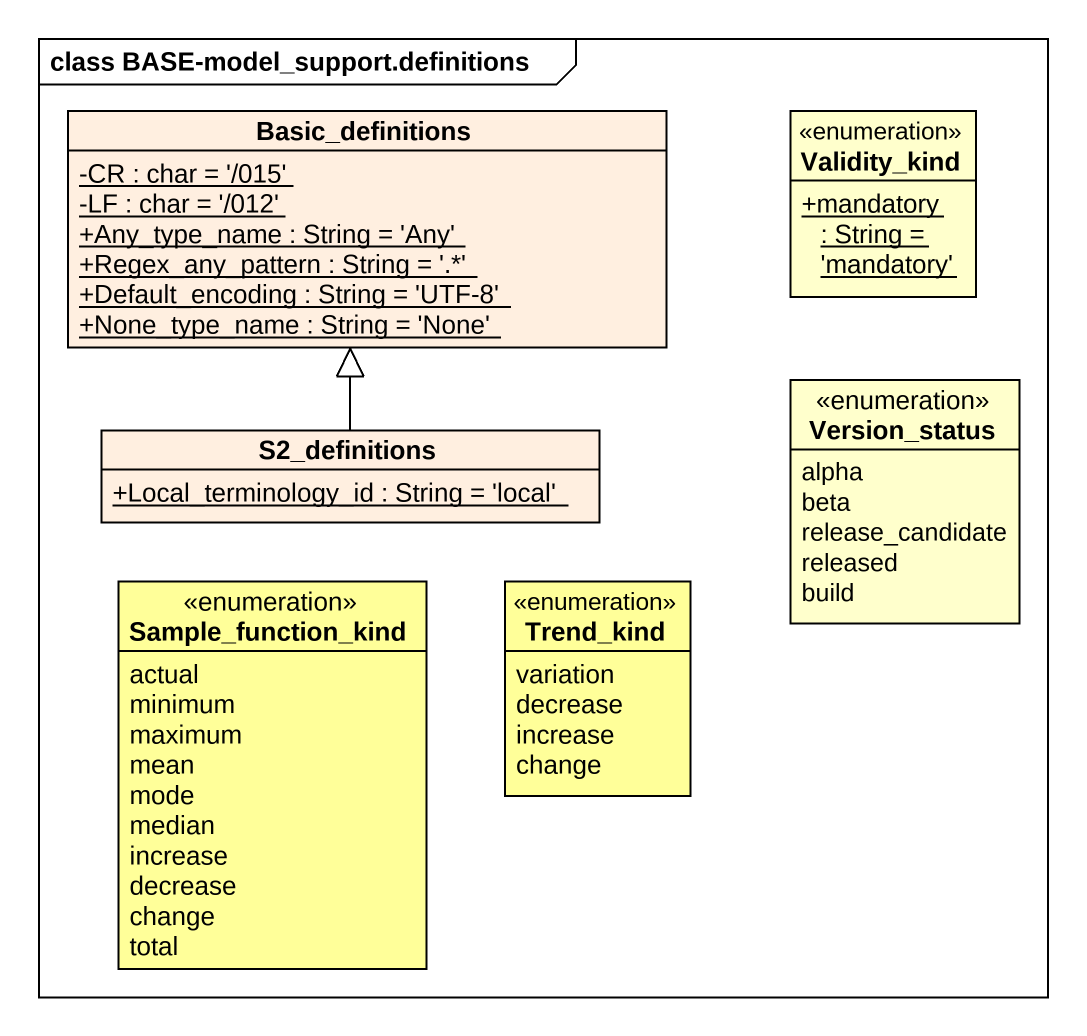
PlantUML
@startuml
mainframe class BASE-model_support.definitions
hide circle
hide empty members
skinparam classAttributeIconSize 0
class Basic_definitions #FFEFE0 {
  {static} -CR : char = '/015'
  {static} -LF : char = '/012'
  {static} +Any_type_name : String = 'Any'
  {static} +Regex_any_pattern : String = '.*'
  {static} +Default_encoding : String = 'UTF-8'
  {static} +None_type_name : String = 'None'
}
enum Validity_kind #FFFFCC {
  {static} +mandatory : String = 'mandatory'
}
enum Version_status #FFFFCC {
  alpha
  beta
  release_candidate
  released
  build
}
class S2_definitions #FFEFE0 {
  {static} +Local_terminology_id : String = 'local'
}
enum Sample_function_kind #FFFF99 {
  actual
  minimum
  maximum
  mean
  mode
  median
  increase
  decrease
  change
  total
}
enum Trend_kind #FFFF99 {
  variation
  decrease
  increase
  change
}
S2_definitions -up-|> Basic_definitions
@enduml
